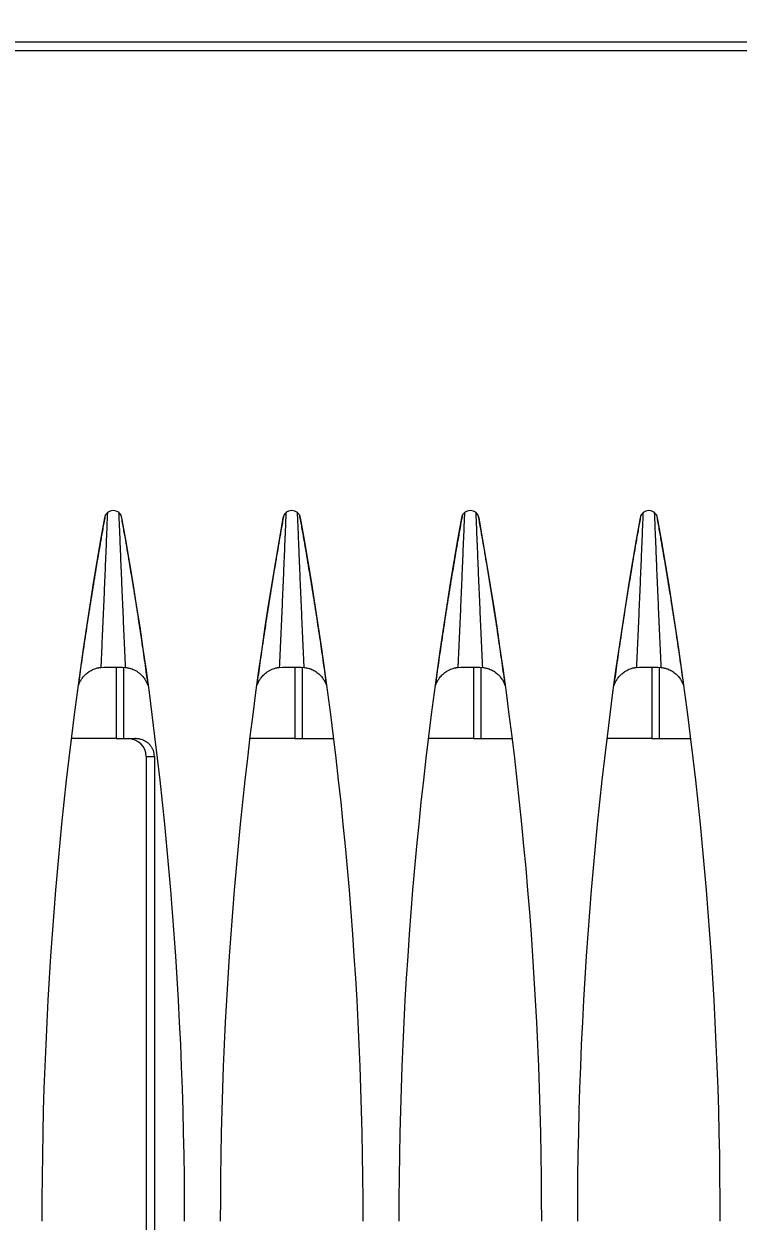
# Model space of a CAD drawing. Header units: metres. Extents: x -101133.8 to -101066.7, y -24899.3 to -24824.7.
# Drawn here: x -101102.4153 to -101102.3753, y -24841.1552 to -24841.0882 of the extents above; entities that cross this region are included whole.
import ezdxf

# ---------------------------------------------------------------- set-up
doc = ezdxf.new("R2010")
doc.units = ezdxf.units.M
doc.header["$LTSCALE"] = 0.2
doc.header["$PDSIZE"] = -5
doc.layers.add('CMT-COTATION DIVERS', color=1, linetype='Continuous')
doc.layers.add('CMT-CVC-MATERIEL', color=30, linetype='Continuous')
doc.styles.get("Standard").update_dxf_attribs({"font": 'arial.ttf'})
doc.dimstyles.get("Standard").update_dxf_attribs({"dimtxt": 0.18, "dimasz": 0.18, "dimexe": 0.18, "dimexo": 0.0625, "dimgap": 0.09, "dimtad": 0, "dimtih": 1, "dimtoh": 1, "dimdec": 4, "dimzin": 0, "dimdsep": 46, "dimtxsty": 'Standard', "dimcen": 0.09, "dimadec": 0, "dimazin": 0, "dimtfac": 1, "dimtdec": 4, "dimtofl": 0, "dimtmove": 0, "dimatfit": 3, "dimfxl": 1, "dimtolj": 1, "dimtzin": 0, "dimarcsym": 0})

# ---------------------------------------------------------------- blocks, each defined once
blk = doc.blocks.new('Cassette 600x600')
at = {"linetype": 'Continuous', "lineweight": 13}
for p, q in [((-20078.23, 72.805), (-20078.23, 443.205)), ((-20077.73, 443.205), (-20077.73, 72.805)), ((-20116.73, 182.832), (-20116.73, 185.361)), ((-20112.74, 183.7), (-20112.73, 183.527)), ((-20106.73, 183.87), (-20106.73, 183.907)), ((-20105.73, 183.702), (-20105.73, 183.736)), ((-20112.73, 182.832), (-20116.73, 182.832)), ((-20116.73, 182.832), (-20116.73, 182.421)), ((-20116.73, 182.421), (-20116.73, 181.768)), ((-20112.733, 182.421), (-20116.73, 182.421)), ((-20112.73, 182.483), (-20112.74, 182.31)), ((-20105.73, 182.274), (-20105.73, 182.308)), ((-20106.73, 182.103), (-20106.73, 182.14)), ((-20117.73, 181.155), (-20221.23, 181.155)), ((-20117.73, 181.155), (-20117.73, 180.695)), ((-20112.23, 181.246), (-20112.23, 181.28)), ((-20117.73, 180.695), (-20221.23, 180.695)), ((-20116.73, 172.832), (-20116.73, 175.361)), ((-20112.23, 174.73), (-20112.23, 174.764)), ((-20112.74, 173.7), (-20112.73, 173.527)), ((-20106.73, 173.87), (-20106.73, 173.907)), ((-20105.73, 173.702), (-20105.73, 173.736)), ((-20112.73, 172.832), (-20116.73, 172.832)), ((-20116.73, 172.832), (-20116.73, 172.421)), ((-20116.73, 172.421), (-20116.73, 170.649)), ((-20112.733, 172.421), (-20116.73, 172.421)), ((-20112.73, 172.483), (-20112.74, 172.31)), ((-20105.73, 172.274), (-20105.73, 172.308)), ((-20106.73, 172.103), (-20106.73, 172.14)), ((-20112.23, 171.246), (-20112.23, 171.28)), ((-20116.73, 162.832), (-20116.73, 165.361)), ((-20112.23, 164.73), (-20112.23, 164.764)), ((-20112.74, 163.7), (-20112.73, 163.527)), ((-20106.73, 163.87), (-20106.73, 163.907)), ((-20105.73, 163.702), (-20105.73, 163.736)), ((-20112.73, 162.832), (-20116.73, 162.832)), ((-20116.73, 162.832), (-20116.73, 162.421)), ((-20116.73, 162.421), (-20116.73, 160.649)), ((-20112.733, 162.421), (-20116.73, 162.421)), ((-20112.73, 162.483), (-20112.74, 162.31)), ((-20106.73, 162.103), (-20106.73, 162.14)), ((-20105.73, 162.274), (-20105.73, 162.308)), ((-20116.73, 152.832), (-20116.73, 155.361)), ((-20112.23, 154.73), (-20112.23, 154.764)), ((-20112.74, 153.7), (-20112.73, 153.527)), ((-20105.73, 153.702), (-20105.73, 153.736)), ((-20112.73, 152.832), (-20116.73, 152.832)), ((-20116.73, 152.832), (-20116.73, 152.421)), ((-20116.73, 152.421), (-20116.73, 150.649)), ((-20112.733, 152.421), (-20116.73, 152.421)), ((-20112.73, 152.483), (-20112.74, 152.31)), ((-20105.73, 152.274), (-20105.73, 152.308)), ((-20112.23, 151.246), (-20112.23, 151.28))]:
    blk.add_line(p, q, dxfattribs=at)
for centre, radius, start, end in [((-20143.73, -35.495), 222.5, 79.81251, 90), ((-20104.465, 183.005), 0.5, 280.18749, 79.81251), ((-20143.73, 401.505), 222.5, 270, 280.18749), ((-20143.73, -45.495), 222.5, 79.81251, 90), ((-20104.465, 173.005), 0.5, 280.18749, 79.81251), ((-20143.73, 391.505), 222.5, 270, 280.18749), ((-20143.73, -55.495), 222.5, 79.81251, 90), ((-20104.465, 163.005), 0.5, 280.18749, 79.81251), ((-20143.73, 381.505), 222.5, 270, 280.18749), ((-20143.73, -65.495), 222.5, 79.81251, 90), ((-20104.465, 153.005), 0.5, 280.18749, 79.81251), ((-20143.73, 371.505), 222.5, 270, 280.18749)]:
    blk.add_arc(centre, radius, start, end, dxfattribs=at)
blk.add_ellipse((-20117.73, 182.159), major_axis=(0, 1.004), ratio=0.996195, start_param=3.141593, end_param=4.712389, dxfattribs=at)
for points, knots in [([(-20113.74, 184.945), (-20113.531, 184.916), (-20113.322, 184.887), (-20113.113, 184.857), (-20112.904, 184.828), (-20112.695, 184.799), (-20112.485, 184.769), (-20112.275, 184.739), (-20112.064, 184.709), (-20111.858, 184.679), (-20111.652, 184.65), (-20111.452, 184.621), (-20111.231, 184.588), (-20111.009, 184.555), (-20110.766, 184.519), (-20110.529, 184.483), (-20110.292, 184.447), (-20110.06, 184.412), (-20109.828, 184.376), (-20109.595, 184.34), (-20109.361, 184.303), (-20109.127, 184.266), (-20108.893, 184.229), (-20108.659, 184.192), (-20108.426, 184.154), (-20108.193, 184.117), (-20107.96, 184.079), (-20107.726, 184.04), (-20107.492, 184.002), (-20107.256, 183.963), (-20107.026, 183.924), (-20106.796, 183.886), (-20106.571, 183.848), (-20106.326, 183.806), (-20106.081, 183.764), (-20105.816, 183.718), (-20105.627, 183.685), (-20105.483, 183.66), (-20105.383, 183.642), (-20105.271, 183.622), (-20105.16, 183.602), (-20105.036, 183.581), (-20104.916, 183.559), (-20104.795, 183.538), (-20104.678, 183.517), (-20104.56, 183.496), (-20104.442, 183.475), (-20104.323, 183.453), (-20104.205, 183.432)], [0, 0, 0, 0, 1, 1, 1, 2, 2, 2, 3, 3, 3, 4, 4, 4, 5, 5, 5, 6, 6, 6, 7, 7, 7, 8, 8, 8, 9, 9, 9, 10, 10, 10, 11, 11, 11, 12, 12, 12, 13, 13, 13, 14, 14, 14, 15, 15, 15, 16, 16, 16, 16]), ([(-20113.74, 184.945), (-20113.732, 184.942), (-20113.724, 184.939), (-20113.717, 184.936), (-20113.709, 184.934), (-20113.701, 184.931), (-20113.693, 184.928), (-20113.685, 184.925), (-20113.677, 184.921), (-20113.669, 184.918), (-20113.662, 184.916), (-20113.655, 184.913), (-20113.646, 184.909), (-20113.623, 184.9), (-20113.589, 184.884), (-20113.558, 184.869), (-20113.528, 184.854), (-20113.502, 184.84), (-20113.475, 184.824), (-20113.448, 184.808), (-20113.421, 184.791), (-20113.397, 184.775), (-20113.372, 184.759), (-20113.351, 184.744), (-20113.322, 184.722), (-20113.294, 184.7), (-20113.258, 184.67), (-20113.226, 184.642), (-20113.194, 184.614), (-20113.167, 184.586), (-20113.139, 184.557), (-20113.112, 184.528), (-20113.085, 184.497), (-20113.061, 184.468), (-20113.038, 184.439), (-20113.018, 184.412), (-20112.992, 184.375), (-20112.967, 184.338), (-20112.937, 184.29), (-20112.911, 184.244), (-20112.886, 184.197), (-20112.865, 184.153), (-20112.846, 184.109), (-20112.827, 184.064), (-20112.811, 184.02), (-20112.796, 183.971), (-20112.781, 183.922), (-20112.768, 183.868), (-20112.761, 183.833), (-20112.759, 183.82), (-20112.757, 183.81), (-20112.755, 183.799), (-20112.753, 183.789), (-20112.751, 183.777), (-20112.75, 183.766), (-20112.748, 183.755), (-20112.746, 183.744), (-20112.745, 183.733), (-20112.743, 183.722), (-20112.741, 183.711), (-20112.74, 183.7)], [0, 0, 0, 0, 1, 1, 1, 2, 2, 2, 3, 3, 3, 4, 4, 4, 5, 5, 5, 6, 6, 6, 7, 7, 7, 8, 8, 8, 9, 9, 9, 10, 10, 10, 11, 11, 11, 12, 12, 12, 13, 13, 13, 14, 14, 14, 15, 15, 15, 16, 16, 16, 17, 17, 17, 18, 18, 18, 19, 19, 19, 20, 20, 20, 20]), ([(-20104.086, 183.331), (-20104.446, 183.346), (-20104.806, 183.36), (-20105.166, 183.375), (-20105.527, 183.39), (-20105.887, 183.404), (-20106.247, 183.419), (-20106.608, 183.434), (-20106.968, 183.449), (-20107.328, 183.464), (-20107.688, 183.479), (-20108.049, 183.494), (-20108.409, 183.509), (-20108.77, 183.524), (-20109.131, 183.54), (-20109.492, 183.556), (-20109.853, 183.571), (-20110.213, 183.587), (-20110.574, 183.603), (-20110.935, 183.619), (-20111.296, 183.635), (-20111.657, 183.651), (-20112.018, 183.668), (-20112.379, 183.684), (-20112.74, 183.7)], [0, 0, 0, 0, 1, 1, 1, 2, 2, 2, 3, 3, 3, 4, 4, 4, 5, 5, 5, 6, 6, 6, 7, 7, 7, 8, 8, 8, 8]), ([(-20112.73, 183.527), (-20112.73, 183.507), (-20112.73, 183.487), (-20112.73, 183.466), (-20112.73, 183.446), (-20112.73, 183.425), (-20112.73, 183.404), (-20112.73, 183.383), (-20112.73, 183.363), (-20112.73, 183.341), (-20112.73, 183.32), (-20112.73, 183.299), (-20112.73, 183.277), (-20112.73, 183.255), (-20112.73, 183.233), (-20112.73, 183.211), (-20112.73, 183.189), (-20112.73, 183.166), (-20112.73, 183.143), (-20112.73, 183.121), (-20112.73, 183.098), (-20112.73, 183.075), (-20112.73, 183.052), (-20112.73, 183.029), (-20112.73, 183.006), (-20112.73, 182.983), (-20112.73, 182.96), (-20112.73, 182.937), (-20112.73, 182.914), (-20112.73, 182.891), (-20112.73, 182.868), (-20112.73, 182.845), (-20112.73, 182.823), (-20112.73, 182.8), (-20112.73, 182.778), (-20112.73, 182.756), (-20112.73, 182.734), (-20112.73, 182.712), (-20112.73, 182.691), (-20112.73, 182.67), (-20112.73, 182.648), (-20112.73, 182.627), (-20112.73, 182.607), (-20112.73, 182.586), (-20112.73, 182.565), (-20112.73, 182.544), (-20112.73, 182.524), (-20112.73, 182.503), (-20112.73, 182.483)], [0, 0, 0, 0, 1, 1, 1, 2, 2, 2, 3, 3, 3, 4, 4, 4, 5, 5, 5, 6, 6, 6, 7, 7, 7, 8, 8, 8, 9, 9, 9, 10, 10, 10, 11, 11, 11, 12, 12, 12, 13, 13, 13, 14, 14, 14, 15, 15, 15, 16, 16, 16, 16]), ([(-20104.205, 182.578), (-20104.323, 182.557), (-20104.442, 182.536), (-20104.56, 182.515), (-20104.678, 182.493), (-20104.795, 182.473), (-20104.916, 182.451), (-20105.036, 182.43), (-20105.16, 182.408), (-20105.271, 182.388), (-20105.383, 182.368), (-20105.483, 182.351), (-20105.627, 182.325), (-20105.816, 182.292), (-20106.081, 182.246), (-20106.326, 182.204), (-20106.571, 182.163), (-20106.796, 182.125), (-20107.026, 182.086), (-20107.256, 182.048), (-20107.492, 182.008), (-20107.726, 181.97), (-20107.96, 181.931), (-20108.193, 181.894), (-20108.426, 181.856), (-20108.659, 181.818), (-20108.893, 181.781), (-20109.127, 181.744), (-20109.361, 181.707), (-20109.595, 181.67), (-20109.828, 181.634), (-20110.06, 181.598), (-20110.292, 181.563), (-20110.529, 181.527), (-20110.766, 181.491), (-20111.009, 181.455), (-20111.231, 181.422), (-20111.452, 181.39), (-20111.652, 181.361), (-20111.858, 181.331), (-20112.064, 181.301), (-20112.275, 181.271), (-20112.485, 181.241), (-20112.695, 181.212), (-20112.904, 181.182), (-20113.113, 181.153), (-20113.322, 181.124), (-20113.531, 181.094), (-20113.74, 181.065)], [0, 0, 0, 0, 1, 1, 1, 2, 2, 2, 3, 3, 3, 4, 4, 4, 5, 5, 5, 6, 6, 6, 7, 7, 7, 8, 8, 8, 9, 9, 9, 10, 10, 10, 11, 11, 11, 12, 12, 12, 13, 13, 13, 14, 14, 14, 15, 15, 15, 16, 16, 16, 16]), ([(-20112.74, 182.31), (-20112.746, 182.279), (-20112.752, 182.248), (-20112.758, 182.217), (-20112.764, 182.186), (-20112.77, 182.155), (-20112.778, 182.124), (-20112.785, 182.093), (-20112.793, 182.061), (-20112.802, 182.031), (-20112.81, 182.001), (-20112.819, 181.974), (-20112.832, 181.939), (-20112.845, 181.904), (-20112.862, 181.862), (-20112.882, 181.823), (-20112.901, 181.783), (-20112.921, 181.746), (-20112.944, 181.709), (-20112.966, 181.672), (-20112.991, 181.635), (-20113.019, 181.598), (-20113.047, 181.56), (-20113.079, 181.521), (-20113.106, 181.49), (-20113.132, 181.459), (-20113.154, 181.437), (-20113.178, 181.412), (-20113.202, 181.388), (-20113.23, 181.363), (-20113.257, 181.339), (-20113.285, 181.315), (-20113.313, 181.293), (-20113.344, 181.27), (-20113.376, 181.248), (-20113.411, 181.225), (-20113.439, 181.208), (-20113.467, 181.192), (-20113.487, 181.181), (-20113.511, 181.169), (-20113.534, 181.157), (-20113.56, 181.145), (-20113.585, 181.133), (-20113.611, 181.121), (-20113.637, 181.11), (-20113.662, 181.098), (-20113.688, 181.087), (-20113.714, 181.076), (-20113.74, 181.065)], [0, 0, 0, 0, 1, 1, 1, 2, 2, 2, 3, 3, 3, 4, 4, 4, 5, 5, 5, 6, 6, 6, 7, 7, 7, 8, 8, 8, 9, 9, 9, 10, 10, 10, 11, 11, 11, 12, 12, 12, 13, 13, 13, 14, 14, 14, 15, 15, 15, 16, 16, 16, 16]), ([(-20112.74, 182.31), (-20112.379, 182.327), (-20112.018, 182.343), (-20111.657, 182.359), (-20111.296, 182.375), (-20110.935, 182.391), (-20110.574, 182.407), (-20110.213, 182.423), (-20109.853, 182.439), (-20109.492, 182.454), (-20109.131, 182.47), (-20108.77, 182.486), (-20108.409, 182.501), (-20108.049, 182.516), (-20107.688, 182.532), (-20107.328, 182.547), (-20106.968, 182.562), (-20106.608, 182.576), (-20106.247, 182.591), (-20105.887, 182.606), (-20105.527, 182.621), (-20105.166, 182.635), (-20104.806, 182.65), (-20104.446, 182.664), (-20104.086, 182.679)], [0, 0, 0, 0, 1, 1, 1, 2, 2, 2, 3, 3, 3, 4, 4, 4, 5, 5, 5, 6, 6, 6, 7, 7, 7, 8, 8, 8, 8]), ([(-20117.73, 180.695), (-20117.705, 180.698), (-20117.68, 180.7), (-20117.655, 180.703), (-20117.63, 180.705), (-20117.605, 180.708), (-20117.58, 180.712), (-20117.555, 180.715), (-20117.531, 180.719), (-20117.506, 180.724), (-20117.482, 180.729), (-20117.458, 180.735), (-20117.434, 180.742), (-20117.411, 180.749), (-20117.387, 180.757), (-20117.365, 180.767), (-20117.342, 180.776), (-20117.319, 180.786), (-20117.297, 180.797), (-20117.276, 180.808), (-20117.254, 180.82), (-20117.233, 180.833), (-20117.212, 180.846), (-20117.192, 180.859), (-20117.172, 180.873), (-20117.153, 180.887), (-20117.133, 180.902), (-20117.114, 180.918), (-20117.096, 180.933), (-20117.078, 180.949), (-20117.06, 180.966), (-20117.043, 180.982), (-20117.026, 180.999), (-20117.011, 181.016), (-20116.995, 181.033), (-20116.98, 181.05), (-20116.965, 181.069), (-20116.95, 181.088), (-20116.935, 181.108), (-20116.921, 181.129), (-20116.907, 181.149), (-20116.895, 181.169), (-20116.882, 181.19), (-20116.87, 181.211), (-20116.859, 181.233), (-20116.849, 181.252), (-20116.839, 181.272), (-20116.831, 181.289), (-20116.82, 181.315), (-20116.809, 181.342), (-20116.795, 181.378), (-20116.784, 181.411), (-20116.773, 181.444), (-20116.765, 181.475), (-20116.758, 181.505), (-20116.752, 181.535), (-20116.746, 181.565), (-20116.742, 181.597), (-20116.737, 181.629), (-20116.734, 181.663), (-20116.733, 181.685), (-20116.732, 181.693), (-20116.732, 181.699), (-20116.732, 181.706), (-20116.731, 181.713), (-20116.731, 181.72), (-20116.731, 181.727), (-20116.731, 181.734), (-20116.73, 181.741), (-20116.73, 181.747), (-20116.73, 181.754), (-20116.73, 181.761), (-20116.73, 181.768)], [0, 0, 0, 0, 1, 1, 1, 2, 2, 2, 3, 3, 3, 4, 4, 4, 5, 5, 5, 6, 6, 6, 7, 7, 7, 8, 8, 8, 9, 9, 9, 10, 10, 10, 11, 11, 11, 12, 12, 12, 13, 13, 13, 14, 14, 14, 15, 15, 15, 16, 16, 16, 17, 17, 17, 18, 18, 18, 19, 19, 19, 20, 20, 20, 21, 21, 21, 22, 22, 22, 23, 23, 23, 24, 24, 24, 24]), ([(-20113.74, 174.945), (-20113.531, 174.916), (-20113.322, 174.887), (-20113.113, 174.857), (-20112.904, 174.828), (-20112.695, 174.799), (-20112.485, 174.769), (-20112.275, 174.739), (-20112.064, 174.709), (-20111.858, 174.679), (-20111.652, 174.65), (-20111.452, 174.621), (-20111.231, 174.588), (-20111.009, 174.555), (-20110.766, 174.519), (-20110.529, 174.483), (-20110.292, 174.447), (-20110.06, 174.412), (-20109.828, 174.376), (-20109.595, 174.34), (-20109.361, 174.303), (-20109.127, 174.266), (-20108.893, 174.229), (-20108.659, 174.192), (-20108.426, 174.154), (-20108.193, 174.117), (-20107.96, 174.079), (-20107.726, 174.04), (-20107.492, 174.002), (-20107.256, 173.963), (-20107.026, 173.924), (-20106.796, 173.886), (-20106.571, 173.848), (-20106.326, 173.806), (-20106.081, 173.764), (-20105.816, 173.718), (-20105.627, 173.685), (-20105.483, 173.66), (-20105.383, 173.642), (-20105.271, 173.622), (-20105.16, 173.602), (-20105.036, 173.581), (-20104.916, 173.559), (-20104.795, 173.538), (-20104.678, 173.517), (-20104.56, 173.496), (-20104.442, 173.475), (-20104.323, 173.453), (-20104.205, 173.432)], [0, 0, 0, 0, 1, 1, 1, 2, 2, 2, 3, 3, 3, 4, 4, 4, 5, 5, 5, 6, 6, 6, 7, 7, 7, 8, 8, 8, 9, 9, 9, 10, 10, 10, 11, 11, 11, 12, 12, 12, 13, 13, 13, 14, 14, 14, 15, 15, 15, 16, 16, 16, 16]), ([(-20113.74, 174.945), (-20113.732, 174.942), (-20113.724, 174.939), (-20113.717, 174.936), (-20113.709, 174.934), (-20113.701, 174.931), (-20113.693, 174.928), (-20113.685, 174.925), (-20113.677, 174.921), (-20113.669, 174.918), (-20113.662, 174.916), (-20113.655, 174.913), (-20113.646, 174.909), (-20113.623, 174.9), (-20113.589, 174.884), (-20113.558, 174.869), (-20113.528, 174.854), (-20113.502, 174.84), (-20113.475, 174.824), (-20113.448, 174.808), (-20113.421, 174.791), (-20113.397, 174.775), (-20113.372, 174.759), (-20113.351, 174.744), (-20113.322, 174.722), (-20113.294, 174.7), (-20113.258, 174.67), (-20113.226, 174.642), (-20113.194, 174.614), (-20113.167, 174.586), (-20113.139, 174.557), (-20113.112, 174.528), (-20113.085, 174.497), (-20113.061, 174.468), (-20113.038, 174.439), (-20113.018, 174.412), (-20112.992, 174.375), (-20112.967, 174.338), (-20112.937, 174.29), (-20112.911, 174.244), (-20112.886, 174.197), (-20112.865, 174.153), (-20112.846, 174.109), (-20112.827, 174.064), (-20112.811, 174.02), (-20112.796, 173.971), (-20112.781, 173.922), (-20112.768, 173.868), (-20112.761, 173.833), (-20112.759, 173.82), (-20112.757, 173.81), (-20112.755, 173.799), (-20112.753, 173.789), (-20112.751, 173.777), (-20112.75, 173.766), (-20112.748, 173.755), (-20112.746, 173.744), (-20112.745, 173.733), (-20112.743, 173.722), (-20112.741, 173.711), (-20112.74, 173.7)], [0, 0, 0, 0, 1, 1, 1, 2, 2, 2, 3, 3, 3, 4, 4, 4, 5, 5, 5, 6, 6, 6, 7, 7, 7, 8, 8, 8, 9, 9, 9, 10, 10, 10, 11, 11, 11, 12, 12, 12, 13, 13, 13, 14, 14, 14, 15, 15, 15, 16, 16, 16, 17, 17, 17, 18, 18, 18, 19, 19, 19, 20, 20, 20, 20]), ([(-20104.086, 173.331), (-20104.446, 173.346), (-20104.806, 173.36), (-20105.166, 173.375), (-20105.527, 173.39), (-20105.887, 173.404), (-20106.247, 173.419), (-20106.608, 173.434), (-20106.968, 173.449), (-20107.328, 173.464), (-20107.688, 173.479), (-20108.049, 173.494), (-20108.409, 173.509), (-20108.77, 173.524), (-20109.131, 173.54), (-20109.492, 173.556), (-20109.853, 173.571), (-20110.213, 173.587), (-20110.574, 173.603), (-20110.935, 173.619), (-20111.296, 173.635), (-20111.657, 173.651), (-20112.018, 173.668), (-20112.379, 173.684), (-20112.74, 173.7)], [0, 0, 0, 0, 1, 1, 1, 2, 2, 2, 3, 3, 3, 4, 4, 4, 5, 5, 5, 6, 6, 6, 7, 7, 7, 8, 8, 8, 8]), ([(-20112.73, 173.527), (-20112.73, 173.507), (-20112.73, 173.487), (-20112.73, 173.466), (-20112.73, 173.446), (-20112.73, 173.425), (-20112.73, 173.404), (-20112.73, 173.383), (-20112.73, 173.363), (-20112.73, 173.341), (-20112.73, 173.32), (-20112.73, 173.299), (-20112.73, 173.277), (-20112.73, 173.255), (-20112.73, 173.233), (-20112.73, 173.211), (-20112.73, 173.189), (-20112.73, 173.166), (-20112.73, 173.143), (-20112.73, 173.121), (-20112.73, 173.098), (-20112.73, 173.075), (-20112.73, 173.052), (-20112.73, 173.029), (-20112.73, 173.006), (-20112.73, 172.983), (-20112.73, 172.96), (-20112.73, 172.937), (-20112.73, 172.914), (-20112.73, 172.891), (-20112.73, 172.868), (-20112.73, 172.845), (-20112.73, 172.823), (-20112.73, 172.8), (-20112.73, 172.778), (-20112.73, 172.756), (-20112.73, 172.734), (-20112.73, 172.712), (-20112.73, 172.691), (-20112.73, 172.67), (-20112.73, 172.648), (-20112.73, 172.627), (-20112.73, 172.607), (-20112.73, 172.586), (-20112.73, 172.565), (-20112.73, 172.544), (-20112.73, 172.524), (-20112.73, 172.503), (-20112.73, 172.483)], [0, 0, 0, 0, 1, 1, 1, 2, 2, 2, 3, 3, 3, 4, 4, 4, 5, 5, 5, 6, 6, 6, 7, 7, 7, 8, 8, 8, 9, 9, 9, 10, 10, 10, 11, 11, 11, 12, 12, 12, 13, 13, 13, 14, 14, 14, 15, 15, 15, 16, 16, 16, 16]), ([(-20104.205, 172.578), (-20104.323, 172.557), (-20104.442, 172.536), (-20104.56, 172.515), (-20104.678, 172.493), (-20104.795, 172.473), (-20104.916, 172.451), (-20105.036, 172.43), (-20105.16, 172.408), (-20105.271, 172.388), (-20105.383, 172.368), (-20105.483, 172.351), (-20105.627, 172.325), (-20105.816, 172.292), (-20106.081, 172.246), (-20106.326, 172.204), (-20106.571, 172.163), (-20106.796, 172.125), (-20107.026, 172.086), (-20107.256, 172.048), (-20107.492, 172.008), (-20107.726, 171.97), (-20107.96, 171.931), (-20108.193, 171.894), (-20108.426, 171.856), (-20108.659, 171.818), (-20108.893, 171.781), (-20109.127, 171.744), (-20109.361, 171.707), (-20109.595, 171.67), (-20109.828, 171.634), (-20110.06, 171.598), (-20110.292, 171.563), (-20110.529, 171.527), (-20110.766, 171.491), (-20111.009, 171.455), (-20111.231, 171.422), (-20111.452, 171.39), (-20111.652, 171.361), (-20111.858, 171.331), (-20112.064, 171.301), (-20112.275, 171.271), (-20112.485, 171.241), (-20112.695, 171.212), (-20112.904, 171.182), (-20113.113, 171.153), (-20113.322, 171.124), (-20113.531, 171.094), (-20113.74, 171.065)], [0, 0, 0, 0, 1, 1, 1, 2, 2, 2, 3, 3, 3, 4, 4, 4, 5, 5, 5, 6, 6, 6, 7, 7, 7, 8, 8, 8, 9, 9, 9, 10, 10, 10, 11, 11, 11, 12, 12, 12, 13, 13, 13, 14, 14, 14, 15, 15, 15, 16, 16, 16, 16]), ([(-20112.74, 172.31), (-20112.746, 172.279), (-20112.752, 172.248), (-20112.758, 172.217), (-20112.764, 172.186), (-20112.77, 172.155), (-20112.778, 172.124), (-20112.785, 172.092), (-20112.793, 172.061), (-20112.802, 172.031), (-20112.81, 172.001), (-20112.819, 171.974), (-20112.832, 171.939), (-20112.845, 171.904), (-20112.862, 171.862), (-20112.882, 171.823), (-20112.901, 171.783), (-20112.921, 171.746), (-20112.944, 171.709), (-20112.966, 171.672), (-20112.991, 171.635), (-20113.019, 171.598), (-20113.047, 171.56), (-20113.079, 171.521), (-20113.106, 171.49), (-20113.132, 171.459), (-20113.154, 171.437), (-20113.178, 171.412), (-20113.202, 171.388), (-20113.23, 171.363), (-20113.257, 171.339), (-20113.285, 171.315), (-20113.313, 171.293), (-20113.344, 171.27), (-20113.376, 171.248), (-20113.411, 171.225), (-20113.439, 171.208), (-20113.467, 171.192), (-20113.487, 171.181), (-20113.511, 171.169), (-20113.534, 171.157), (-20113.56, 171.145), (-20113.585, 171.133), (-20113.611, 171.121), (-20113.637, 171.11), (-20113.662, 171.098), (-20113.688, 171.087), (-20113.714, 171.076), (-20113.74, 171.065)], [0, 0, 0, 0, 1, 1, 1, 2, 2, 2, 3, 3, 3, 4, 4, 4, 5, 5, 5, 6, 6, 6, 7, 7, 7, 8, 8, 8, 9, 9, 9, 10, 10, 10, 11, 11, 11, 12, 12, 12, 13, 13, 13, 14, 14, 14, 15, 15, 15, 16, 16, 16, 16]), ([(-20112.74, 172.31), (-20112.379, 172.327), (-20112.018, 172.343), (-20111.657, 172.359), (-20111.296, 172.375), (-20110.935, 172.391), (-20110.574, 172.407), (-20110.213, 172.423), (-20109.853, 172.439), (-20109.492, 172.454), (-20109.131, 172.47), (-20108.77, 172.486), (-20108.409, 172.501), (-20108.049, 172.516), (-20107.688, 172.532), (-20107.328, 172.547), (-20106.968, 172.562), (-20106.608, 172.576), (-20106.247, 172.591), (-20105.887, 172.606), (-20105.527, 172.621), (-20105.166, 172.635), (-20104.806, 172.65), (-20104.446, 172.664), (-20104.086, 172.679)], [0, 0, 0, 0, 1, 1, 1, 2, 2, 2, 3, 3, 3, 4, 4, 4, 5, 5, 5, 6, 6, 6, 7, 7, 7, 8, 8, 8, 8]), ([(-20113.74, 164.945), (-20113.531, 164.916), (-20113.322, 164.887), (-20113.113, 164.857), (-20112.904, 164.828), (-20112.695, 164.799), (-20112.485, 164.769), (-20112.275, 164.739), (-20112.064, 164.709), (-20111.858, 164.679), (-20111.652, 164.65), (-20111.452, 164.621), (-20111.231, 164.588), (-20111.009, 164.555), (-20110.766, 164.519), (-20110.529, 164.483), (-20110.292, 164.447), (-20110.06, 164.412), (-20109.828, 164.376), (-20109.595, 164.34), (-20109.361, 164.303), (-20109.127, 164.266), (-20108.893, 164.229), (-20108.659, 164.192), (-20108.426, 164.154), (-20108.193, 164.117), (-20107.96, 164.079), (-20107.726, 164.04), (-20107.492, 164.002), (-20107.256, 163.963), (-20107.026, 163.924), (-20106.796, 163.886), (-20106.571, 163.848), (-20106.326, 163.806), (-20106.081, 163.764), (-20105.816, 163.718), (-20105.627, 163.685), (-20105.483, 163.66), (-20105.383, 163.642), (-20105.271, 163.622), (-20105.16, 163.602), (-20105.036, 163.581), (-20104.916, 163.559), (-20104.795, 163.538), (-20104.678, 163.517), (-20104.56, 163.496), (-20104.442, 163.475), (-20104.323, 163.453), (-20104.205, 163.432)], [0, 0, 0, 0, 1, 1, 1, 2, 2, 2, 3, 3, 3, 4, 4, 4, 5, 5, 5, 6, 6, 6, 7, 7, 7, 8, 8, 8, 9, 9, 9, 10, 10, 10, 11, 11, 11, 12, 12, 12, 13, 13, 13, 14, 14, 14, 15, 15, 15, 16, 16, 16, 16]), ([(-20113.74, 164.945), (-20113.732, 164.942), (-20113.724, 164.939), (-20113.717, 164.936), (-20113.709, 164.934), (-20113.701, 164.931), (-20113.693, 164.928), (-20113.685, 164.925), (-20113.677, 164.921), (-20113.669, 164.918), (-20113.662, 164.916), (-20113.655, 164.913), (-20113.646, 164.909), (-20113.623, 164.9), (-20113.589, 164.884), (-20113.558, 164.869), (-20113.528, 164.854), (-20113.502, 164.84), (-20113.475, 164.824), (-20113.448, 164.808), (-20113.421, 164.791), (-20113.397, 164.775), (-20113.372, 164.759), (-20113.351, 164.744), (-20113.322, 164.722), (-20113.294, 164.7), (-20113.258, 164.67), (-20113.226, 164.642), (-20113.194, 164.614), (-20113.167, 164.586), (-20113.139, 164.557), (-20113.112, 164.528), (-20113.085, 164.497), (-20113.061, 164.468), (-20113.038, 164.439), (-20113.018, 164.412), (-20112.992, 164.375), (-20112.967, 164.338), (-20112.937, 164.29), (-20112.911, 164.244), (-20112.886, 164.197), (-20112.865, 164.153), (-20112.846, 164.109), (-20112.827, 164.064), (-20112.811, 164.02), (-20112.796, 163.971), (-20112.781, 163.922), (-20112.768, 163.868), (-20112.761, 163.833), (-20112.759, 163.82), (-20112.757, 163.81), (-20112.755, 163.799), (-20112.753, 163.789), (-20112.751, 163.777), (-20112.75, 163.766), (-20112.748, 163.755), (-20112.746, 163.744), (-20112.745, 163.733), (-20112.743, 163.722), (-20112.741, 163.711), (-20112.74, 163.7)], [0, 0, 0, 0, 1, 1, 1, 2, 2, 2, 3, 3, 3, 4, 4, 4, 5, 5, 5, 6, 6, 6, 7, 7, 7, 8, 8, 8, 9, 9, 9, 10, 10, 10, 11, 11, 11, 12, 12, 12, 13, 13, 13, 14, 14, 14, 15, 15, 15, 16, 16, 16, 17, 17, 17, 18, 18, 18, 19, 19, 19, 20, 20, 20, 20]), ([(-20104.086, 163.331), (-20104.446, 163.346), (-20104.806, 163.36), (-20105.166, 163.375), (-20105.527, 163.39), (-20105.887, 163.404), (-20106.247, 163.419), (-20106.608, 163.434), (-20106.968, 163.449), (-20107.328, 163.464), (-20107.688, 163.479), (-20108.049, 163.494), (-20108.409, 163.509), (-20108.77, 163.524), (-20109.131, 163.54), (-20109.492, 163.556), (-20109.853, 163.571), (-20110.213, 163.587), (-20110.574, 163.603), (-20110.935, 163.619), (-20111.296, 163.635), (-20111.657, 163.651), (-20112.018, 163.668), (-20112.379, 163.684), (-20112.74, 163.7)], [0, 0, 0, 0, 1, 1, 1, 2, 2, 2, 3, 3, 3, 4, 4, 4, 5, 5, 5, 6, 6, 6, 7, 7, 7, 8, 8, 8, 8]), ([(-20112.73, 163.527), (-20112.73, 163.507), (-20112.73, 163.487), (-20112.73, 163.466), (-20112.73, 163.446), (-20112.73, 163.425), (-20112.73, 163.404), (-20112.73, 163.383), (-20112.73, 163.363), (-20112.73, 163.341), (-20112.73, 163.32), (-20112.73, 163.299), (-20112.73, 163.277), (-20112.73, 163.255), (-20112.73, 163.233), (-20112.73, 163.211), (-20112.73, 163.189), (-20112.73, 163.166), (-20112.73, 163.143), (-20112.73, 163.121), (-20112.73, 163.098), (-20112.73, 163.075), (-20112.73, 163.052), (-20112.73, 163.029), (-20112.73, 163.006), (-20112.73, 162.983), (-20112.73, 162.96), (-20112.73, 162.937), (-20112.73, 162.914), (-20112.73, 162.891), (-20112.73, 162.868), (-20112.73, 162.845), (-20112.73, 162.823), (-20112.73, 162.8), (-20112.73, 162.778), (-20112.73, 162.756), (-20112.73, 162.734), (-20112.73, 162.712), (-20112.73, 162.691), (-20112.73, 162.67), (-20112.73, 162.648), (-20112.73, 162.627), (-20112.73, 162.607), (-20112.73, 162.586), (-20112.73, 162.565), (-20112.73, 162.544), (-20112.73, 162.524), (-20112.73, 162.503), (-20112.73, 162.483)], [0, 0, 0, 0, 1, 1, 1, 2, 2, 2, 3, 3, 3, 4, 4, 4, 5, 5, 5, 6, 6, 6, 7, 7, 7, 8, 8, 8, 9, 9, 9, 10, 10, 10, 11, 11, 11, 12, 12, 12, 13, 13, 13, 14, 14, 14, 15, 15, 15, 16, 16, 16, 16]), ([(-20104.205, 162.578), (-20104.323, 162.557), (-20104.442, 162.536), (-20104.56, 162.515), (-20104.678, 162.493), (-20104.795, 162.473), (-20104.916, 162.451), (-20105.036, 162.43), (-20105.16, 162.408), (-20105.271, 162.388), (-20105.383, 162.368), (-20105.483, 162.351), (-20105.627, 162.325), (-20105.816, 162.292), (-20106.081, 162.246), (-20106.326, 162.204), (-20106.571, 162.163), (-20106.796, 162.125), (-20107.026, 162.086), (-20107.256, 162.048), (-20107.492, 162.008), (-20107.726, 161.97), (-20107.96, 161.931), (-20108.193, 161.894), (-20108.426, 161.856), (-20108.659, 161.818), (-20108.893, 161.781), (-20109.127, 161.744), (-20109.361, 161.707), (-20109.595, 161.67), (-20109.828, 161.634), (-20110.06, 161.598), (-20110.292, 161.563), (-20110.529, 161.527), (-20110.766, 161.491), (-20111.009, 161.455), (-20111.231, 161.422), (-20111.452, 161.39), (-20111.652, 161.361), (-20111.858, 161.331), (-20112.064, 161.301), (-20112.275, 161.271), (-20112.485, 161.241), (-20112.695, 161.212), (-20112.904, 161.182), (-20113.113, 161.153), (-20113.322, 161.124), (-20113.531, 161.094), (-20113.74, 161.065)], [0, 0, 0, 0, 1, 1, 1, 2, 2, 2, 3, 3, 3, 4, 4, 4, 5, 5, 5, 6, 6, 6, 7, 7, 7, 8, 8, 8, 9, 9, 9, 10, 10, 10, 11, 11, 11, 12, 12, 12, 13, 13, 13, 14, 14, 14, 15, 15, 15, 16, 16, 16, 16]), ([(-20112.74, 162.31), (-20112.746, 162.279), (-20112.752, 162.248), (-20112.758, 162.217), (-20112.764, 162.186), (-20112.77, 162.155), (-20112.778, 162.124), (-20112.785, 162.093), (-20112.793, 162.061), (-20112.802, 162.031), (-20112.81, 162.001), (-20112.819, 161.974), (-20112.832, 161.939), (-20112.845, 161.904), (-20112.862, 161.862), (-20112.882, 161.823), (-20112.901, 161.783), (-20112.921, 161.746), (-20112.944, 161.709), (-20112.966, 161.672), (-20112.991, 161.635), (-20113.019, 161.598), (-20113.047, 161.56), (-20113.079, 161.521), (-20113.106, 161.49), (-20113.132, 161.459), (-20113.154, 161.437), (-20113.178, 161.412), (-20113.202, 161.388), (-20113.23, 161.363), (-20113.257, 161.339), (-20113.285, 161.315), (-20113.313, 161.293), (-20113.344, 161.27), (-20113.376, 161.248), (-20113.411, 161.225), (-20113.439, 161.208), (-20113.467, 161.192), (-20113.487, 161.181), (-20113.511, 161.169), (-20113.534, 161.157), (-20113.56, 161.145), (-20113.585, 161.133), (-20113.611, 161.121), (-20113.637, 161.11), (-20113.662, 161.098), (-20113.688, 161.087), (-20113.714, 161.076), (-20113.74, 161.065)], [0, 0, 0, 0, 1, 1, 1, 2, 2, 2, 3, 3, 3, 4, 4, 4, 5, 5, 5, 6, 6, 6, 7, 7, 7, 8, 8, 8, 9, 9, 9, 10, 10, 10, 11, 11, 11, 12, 12, 12, 13, 13, 13, 14, 14, 14, 15, 15, 15, 16, 16, 16, 16]), ([(-20112.74, 162.31), (-20112.379, 162.327), (-20112.018, 162.343), (-20111.657, 162.359), (-20111.296, 162.375), (-20110.935, 162.391), (-20110.574, 162.407), (-20110.213, 162.423), (-20109.853, 162.439), (-20109.492, 162.454), (-20109.131, 162.47), (-20108.77, 162.486), (-20108.409, 162.501), (-20108.049, 162.516), (-20107.688, 162.532), (-20107.328, 162.547), (-20106.968, 162.562), (-20106.608, 162.577), (-20106.247, 162.591), (-20105.887, 162.606), (-20105.527, 162.621), (-20105.166, 162.635), (-20104.806, 162.65), (-20104.446, 162.664), (-20104.086, 162.679)], [0, 0, 0, 0, 1, 1, 1, 2, 2, 2, 3, 3, 3, 4, 4, 4, 5, 5, 5, 6, 6, 6, 7, 7, 7, 8, 8, 8, 8]), ([(-20113.74, 154.945), (-20113.531, 154.916), (-20113.322, 154.887), (-20113.113, 154.857), (-20112.904, 154.828), (-20112.695, 154.799), (-20112.485, 154.769), (-20112.275, 154.739), (-20112.064, 154.709), (-20111.858, 154.679), (-20111.652, 154.65), (-20111.452, 154.621), (-20111.231, 154.588), (-20111.009, 154.555), (-20110.766, 154.519), (-20110.529, 154.483), (-20110.292, 154.447), (-20110.06, 154.412), (-20109.828, 154.376), (-20109.595, 154.34), (-20109.361, 154.303), (-20109.127, 154.266), (-20108.893, 154.229), (-20108.659, 154.192), (-20108.426, 154.154), (-20108.193, 154.117), (-20107.96, 154.079), (-20107.726, 154.04), (-20107.492, 154.002), (-20107.256, 153.963), (-20107.026, 153.924), (-20106.796, 153.886), (-20106.571, 153.848), (-20106.326, 153.806), (-20106.081, 153.764), (-20105.816, 153.718), (-20105.627, 153.685), (-20105.483, 153.66), (-20105.383, 153.642), (-20105.271, 153.622), (-20105.16, 153.602), (-20105.036, 153.581), (-20104.916, 153.559), (-20104.795, 153.538), (-20104.678, 153.517), (-20104.56, 153.496), (-20104.442, 153.475), (-20104.323, 153.453), (-20104.205, 153.432)], [0, 0, 0, 0, 1, 1, 1, 2, 2, 2, 3, 3, 3, 4, 4, 4, 5, 5, 5, 6, 6, 6, 7, 7, 7, 8, 8, 8, 9, 9, 9, 10, 10, 10, 11, 11, 11, 12, 12, 12, 13, 13, 13, 14, 14, 14, 15, 15, 15, 16, 16, 16, 16]), ([(-20113.74, 154.945), (-20113.732, 154.942), (-20113.724, 154.939), (-20113.717, 154.936), (-20113.709, 154.934), (-20113.701, 154.931), (-20113.693, 154.928), (-20113.685, 154.925), (-20113.677, 154.921), (-20113.669, 154.918), (-20113.662, 154.916), (-20113.655, 154.913), (-20113.646, 154.909), (-20113.623, 154.9), (-20113.589, 154.884), (-20113.558, 154.869), (-20113.528, 154.854), (-20113.502, 154.84), (-20113.475, 154.824), (-20113.448, 154.808), (-20113.421, 154.791), (-20113.397, 154.775), (-20113.372, 154.759), (-20113.351, 154.744), (-20113.322, 154.722), (-20113.294, 154.7), (-20113.258, 154.67), (-20113.226, 154.642), (-20113.194, 154.614), (-20113.167, 154.586), (-20113.139, 154.557), (-20113.112, 154.528), (-20113.085, 154.497), (-20113.061, 154.468), (-20113.038, 154.439), (-20113.018, 154.412), (-20112.992, 154.375), (-20112.967, 154.338), (-20112.937, 154.29), (-20112.911, 154.244), (-20112.886, 154.197), (-20112.865, 154.153), (-20112.846, 154.109), (-20112.827, 154.064), (-20112.811, 154.02), (-20112.796, 153.971), (-20112.781, 153.922), (-20112.768, 153.868), (-20112.761, 153.833), (-20112.759, 153.82), (-20112.757, 153.81), (-20112.755, 153.799), (-20112.753, 153.789), (-20112.751, 153.777), (-20112.75, 153.766), (-20112.748, 153.755), (-20112.746, 153.744), (-20112.745, 153.733), (-20112.743, 153.722), (-20112.741, 153.711), (-20112.74, 153.7)], [0, 0, 0, 0, 1, 1, 1, 2, 2, 2, 3, 3, 3, 4, 4, 4, 5, 5, 5, 6, 6, 6, 7, 7, 7, 8, 8, 8, 9, 9, 9, 10, 10, 10, 11, 11, 11, 12, 12, 12, 13, 13, 13, 14, 14, 14, 15, 15, 15, 16, 16, 16, 17, 17, 17, 18, 18, 18, 19, 19, 19, 20, 20, 20, 20]), ([(-20104.086, 153.331), (-20104.446, 153.346), (-20104.806, 153.36), (-20105.166, 153.375), (-20105.527, 153.39), (-20105.887, 153.404), (-20106.247, 153.419), (-20106.608, 153.434), (-20106.968, 153.449), (-20107.328, 153.464), (-20107.688, 153.479), (-20108.049, 153.494), (-20108.409, 153.509), (-20108.77, 153.524), (-20109.131, 153.54), (-20109.492, 153.556), (-20109.853, 153.571), (-20110.213, 153.587), (-20110.574, 153.603), (-20110.935, 153.619), (-20111.296, 153.635), (-20111.657, 153.651), (-20112.018, 153.668), (-20112.379, 153.684), (-20112.74, 153.7)], [0, 0, 0, 0, 1, 1, 1, 2, 2, 2, 3, 3, 3, 4, 4, 4, 5, 5, 5, 6, 6, 6, 7, 7, 7, 8, 8, 8, 8]), ([(-20112.73, 153.527), (-20112.73, 153.507), (-20112.73, 153.487), (-20112.73, 153.466), (-20112.73, 153.446), (-20112.73, 153.425), (-20112.73, 153.404), (-20112.73, 153.383), (-20112.73, 153.363), (-20112.73, 153.341), (-20112.73, 153.32), (-20112.73, 153.299), (-20112.73, 153.277), (-20112.73, 153.255), (-20112.73, 153.233), (-20112.73, 153.211), (-20112.73, 153.189), (-20112.73, 153.166), (-20112.73, 153.143), (-20112.73, 153.121), (-20112.73, 153.098), (-20112.73, 153.075), (-20112.73, 153.052), (-20112.73, 153.029), (-20112.73, 153.006), (-20112.73, 152.983), (-20112.73, 152.96), (-20112.73, 152.937), (-20112.73, 152.914), (-20112.73, 152.891), (-20112.73, 152.868), (-20112.73, 152.845), (-20112.73, 152.823), (-20112.73, 152.8), (-20112.73, 152.778), (-20112.73, 152.756), (-20112.73, 152.734), (-20112.73, 152.712), (-20112.73, 152.691), (-20112.73, 152.67), (-20112.73, 152.648), (-20112.73, 152.627), (-20112.73, 152.607), (-20112.73, 152.586), (-20112.73, 152.565), (-20112.73, 152.544), (-20112.73, 152.524), (-20112.73, 152.503), (-20112.73, 152.483)], [0, 0, 0, 0, 1, 1, 1, 2, 2, 2, 3, 3, 3, 4, 4, 4, 5, 5, 5, 6, 6, 6, 7, 7, 7, 8, 8, 8, 9, 9, 9, 10, 10, 10, 11, 11, 11, 12, 12, 12, 13, 13, 13, 14, 14, 14, 15, 15, 15, 16, 16, 16, 16]), ([(-20104.205, 152.578), (-20104.323, 152.557), (-20104.442, 152.536), (-20104.56, 152.515), (-20104.678, 152.493), (-20104.795, 152.473), (-20104.916, 152.451), (-20105.036, 152.43), (-20105.16, 152.408), (-20105.271, 152.388), (-20105.383, 152.368), (-20105.483, 152.351), (-20105.627, 152.325), (-20105.816, 152.292), (-20106.081, 152.246), (-20106.326, 152.204), (-20106.571, 152.163), (-20106.796, 152.125), (-20107.026, 152.086), (-20107.256, 152.048), (-20107.492, 152.008), (-20107.726, 151.97), (-20107.96, 151.931), (-20108.193, 151.894), (-20108.426, 151.856), (-20108.659, 151.818), (-20108.893, 151.781), (-20109.127, 151.744), (-20109.361, 151.707), (-20109.595, 151.67), (-20109.828, 151.634), (-20110.06, 151.598), (-20110.292, 151.563), (-20110.529, 151.527), (-20110.766, 151.491), (-20111.009, 151.455), (-20111.231, 151.422), (-20111.452, 151.39), (-20111.652, 151.361), (-20111.858, 151.331), (-20112.064, 151.301), (-20112.275, 151.271), (-20112.485, 151.241), (-20112.695, 151.212), (-20112.904, 151.182), (-20113.113, 151.153), (-20113.322, 151.124), (-20113.531, 151.094), (-20113.74, 151.065)], [0, 0, 0, 0, 1, 1, 1, 2, 2, 2, 3, 3, 3, 4, 4, 4, 5, 5, 5, 6, 6, 6, 7, 7, 7, 8, 8, 8, 9, 9, 9, 10, 10, 10, 11, 11, 11, 12, 12, 12, 13, 13, 13, 14, 14, 14, 15, 15, 15, 16, 16, 16, 16]), ([(-20112.74, 152.31), (-20112.746, 152.279), (-20112.752, 152.248), (-20112.758, 152.217), (-20112.764, 152.186), (-20112.77, 152.155), (-20112.778, 152.124), (-20112.785, 152.093), (-20112.793, 152.061), (-20112.802, 152.031), (-20112.81, 152.001), (-20112.819, 151.974), (-20112.832, 151.939), (-20112.845, 151.904), (-20112.862, 151.862), (-20112.882, 151.823), (-20112.901, 151.783), (-20112.921, 151.746), (-20112.944, 151.709), (-20112.966, 151.672), (-20112.991, 151.635), (-20113.019, 151.598), (-20113.047, 151.56), (-20113.079, 151.521), (-20113.106, 151.49), (-20113.132, 151.459), (-20113.154, 151.437), (-20113.178, 151.412), (-20113.202, 151.388), (-20113.23, 151.363), (-20113.257, 151.339), (-20113.285, 151.315), (-20113.313, 151.293), (-20113.344, 151.27), (-20113.376, 151.248), (-20113.411, 151.225), (-20113.439, 151.208), (-20113.467, 151.192), (-20113.487, 151.181), (-20113.511, 151.169), (-20113.534, 151.157), (-20113.56, 151.145), (-20113.585, 151.133), (-20113.611, 151.121), (-20113.637, 151.11), (-20113.662, 151.098), (-20113.688, 151.087), (-20113.714, 151.076), (-20113.74, 151.065)], [0, 0, 0, 0, 1, 1, 1, 2, 2, 2, 3, 3, 3, 4, 4, 4, 5, 5, 5, 6, 6, 6, 7, 7, 7, 8, 8, 8, 9, 9, 9, 10, 10, 10, 11, 11, 11, 12, 12, 12, 13, 13, 13, 14, 14, 14, 15, 15, 15, 16, 16, 16, 16]), ([(-20112.74, 152.31), (-20112.379, 152.327), (-20112.018, 152.343), (-20111.657, 152.359), (-20111.296, 152.375), (-20110.935, 152.391), (-20110.574, 152.407), (-20110.213, 152.423), (-20109.853, 152.439), (-20109.492, 152.454), (-20109.131, 152.47), (-20108.77, 152.486), (-20108.409, 152.501), (-20108.049, 152.516), (-20107.688, 152.532), (-20107.328, 152.547), (-20106.968, 152.562), (-20106.608, 152.576), (-20106.247, 152.591), (-20105.887, 152.606), (-20105.527, 152.621), (-20105.166, 152.635), (-20104.806, 152.65), (-20104.446, 152.664), (-20104.086, 152.679)], [0, 0, 0, 0, 1, 1, 1, 2, 2, 2, 3, 3, 3, 4, 4, 4, 5, 5, 5, 6, 6, 6, 7, 7, 7, 8, 8, 8, 8])]:
    blk.add_open_spline(points, degree=3, knots=knots, dxfattribs=at)
blk = doc.blocks.new('COT-45')
at = {"color": 0}
for p, q in [((0, -1), (0, 1)), ((-1, 0), (1, 0))]:
    blk.add_line(p, q, dxfattribs=at)
at = {"color": 0, "const_width": 0.4}
blk.add_lwpolyline([(-0.4419, -0.4419), (0.4419, 0.4419)], dxfattribs=at)
blk = doc.blocks.new('*D100')
at = {"layer": 'CMT-COTATION DIVERS', "color": 0, "lineweight": -2}
for p, q in [((-101102.471599, -24841.750159), (-101102.471599, -24840.959543)), ((-101100.543309, -24841.750159), (-101100.543309, -24840.959543)), ((-101102.446599, -24841.009543), (-101100.568309, -24841.009543))]:
    blk.add_line(p, q, dxfattribs=at)
at = {"layer": 'Defpoints', "color": 0, "lineweight": 15}
for p in [(-101100.543309, -24841.009543), (-101102.471599, -24841.780159), (-101100.543309, -24841.780159)]:
    blk.add_point(p, dxfattribs=at)
at = {"layer": 'CMT-COTATION DIVERS', "color": 0, "lineweight": -2, "xscale": 0.025, "yscale": 0.025, "zscale": 0.025, "rotation": 180}
blk.add_blockref('COT-45', (-101102.471599, -24841.009543), dxfattribs=at)
at = {"layer": 'CMT-COTATION DIVERS', "color": 0, "lineweight": -2, "xscale": 0.025, "yscale": 0.025, "zscale": 0.025}
blk.add_blockref('COT-45', (-101100.543309, -24841.009543), dxfattribs=at)
at = {"layer": 'CMT-COTATION DIVERS', "color": 0, "lineweight": 15, "insert": (-101101.507454, -24840.933725), "char_height": 0.075, "attachment_point": 5}
blk.add_mtext('\\A1;193', dxfattribs=at)

msp = doc.modelspace()

# ---------------------------------------------------------------- block references
at = {"layer": 'CMT-CVC-MATERIEL', "xscale": 0.001, "yscale": 0.001, "zscale": 0.001, "rotation": 90}
msp.add_blockref('Cassette 600x600', (-101102.227275, -24821.011513), dxfattribs=at)

# ---------------------------------------------------------------- dimensions: what is measured, and where the dimension line sits
at = {"layer": 'CMT-COTATION DIVERS', "lineweight": 15}
dim = msp.add_linear_dim(base=(-101100.543309, -24841.009543), p1=(-101102.471599, -24841.780159), p2=(-101100.543309, -24841.780159), dimstyle='Standard', override={"dimscale": 0.05, "dimtxt": 1.5, "dimasz": 0.5, "dimexe": 1, "dimexo": 0.6, "dimgap": 0.75, "dimtad": 1, "dimtih": 0, "dimtoh": 0, "dimdec": 0, "dimlfac": 100, "dimblk": 'COT-45', "dimcen": 0, "dimadec": 2, "dimazin": 2, "dimtdec": 2, "dimtix": 1, "dimtmove": 1, "dimfrac": 1}, dxfattribs=at)
dim.commit()
dim.dimension.update_dxf_attribs({"geometry": '*D100', "text_midpoint": (-101101.507454, -24840.933725)})

doc.saveas('drawing.dxf')
